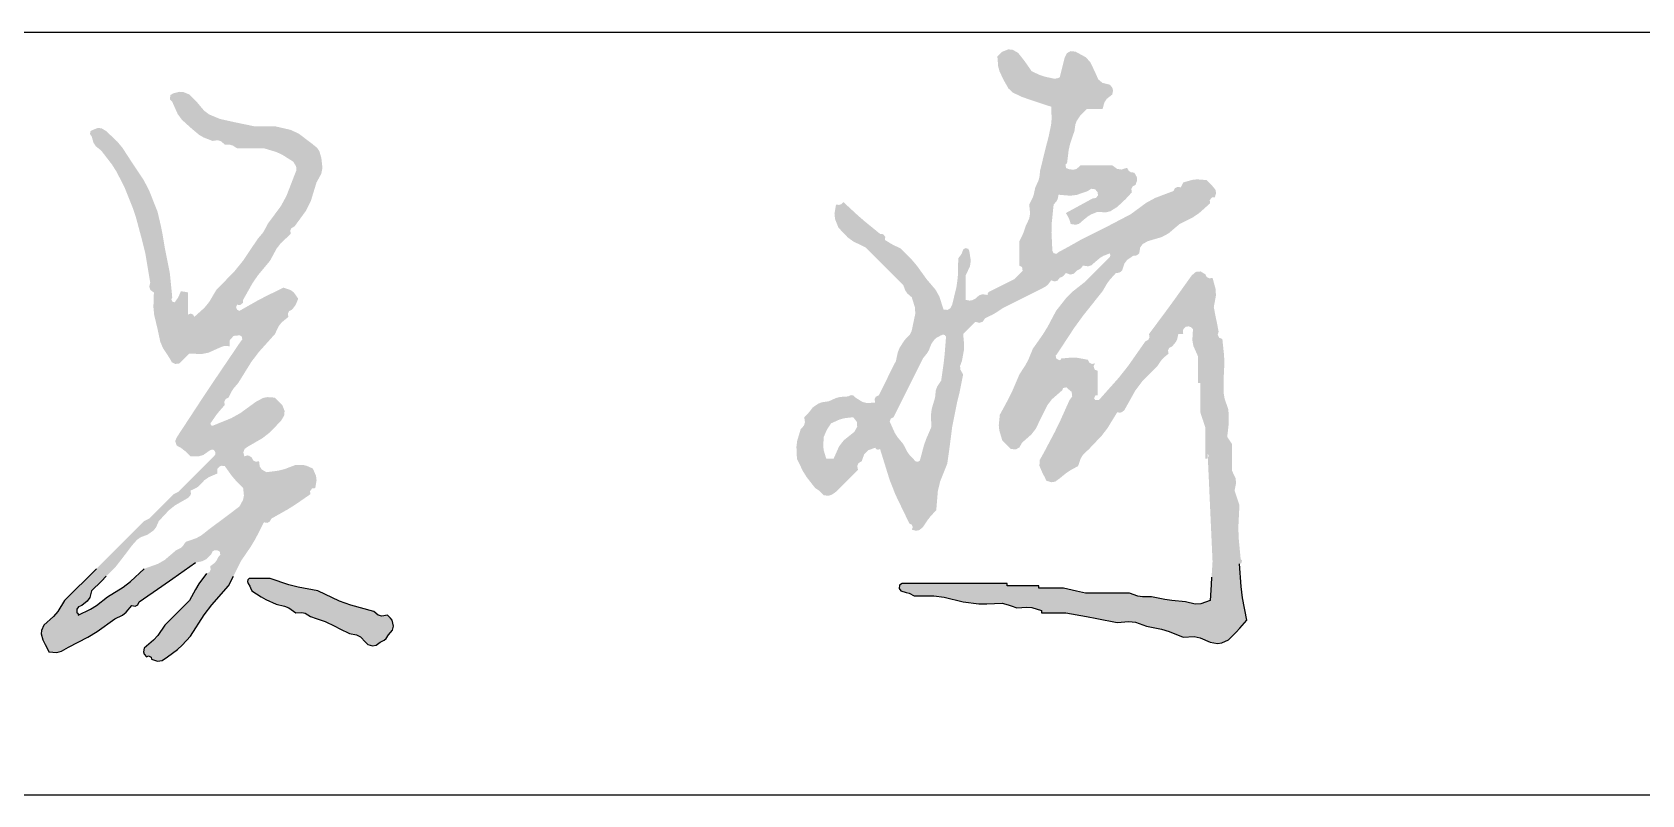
# Model space of a CAD drawing. Extents: x 84552 to 1115094, y -331058 to 102248.
# Drawn here: x 151271 to 151957, y 57742 to 58067 of the extents above; entities that cross this region are included whole.
import ezdxf

# ---------------------------------------------------------------- set-up
doc = ezdxf.new("R2010")
doc.units = 0
doc.header["$LTSCALE"] = 1000
doc.header["$MEASUREMENT"] = 0

msp = doc.modelspace()

# ---------------------------------------------------------------- hatches: boundary and pattern name
h = msp.add_hatch(color=256)
h.dxf.hatch_style = 1
h.paths.add_polyline_path([(151377.67, 57942.88), (151380.56, 57945.22), (151380.32, 57946.59), (151380.88, 57947.71), (151382.12, 57948.34), (151383.43, 57950.04), (151383.97, 57951.02), (151384.73, 57953.03), (151382.94, 57955.6), (151381.44, 57956.73), (151378.48, 57957.72), (151370.86, 57953.99), (151367.1, 57952.01), (151359.72, 57947.82), (151358.7, 57948.3), (151358.27, 57949.38), (151358.68, 57950.43), (151360, 57950.27), (151361.15, 57951.18), (151361.28, 57952.51), (151365.24, 57959.57), (151367.57, 57962.96), (151372.74, 57969.18), (151375.5, 57974.28), (151377.36, 57976.69), (151381.6, 57980.64), (151381.36, 57982.02), (151381.92, 57983.13), (151383.16, 57983.77), (151388.11, 57990.54), (151390.09, 57994.5), (151392.54, 58002.52), (151394.59, 58006.25), (151395.08, 58008.72), (151394.62, 58012.94), (151393.78, 58015.83), (151392.8, 58017.31), (151390.46, 58019.19), (151384.96, 58023.35), (151381.55, 58024.94), (151374.83, 58026.49), (151371.29, 58026.49), (151369.51, 58026.49), (151365.97, 58026.49), (151360.13, 58027.69), (151357.21, 58028.31), (151351.39, 58029.61), (151346.85, 58031.5), (151344.64, 58033.13), (151341.49, 58036.9), (151340.24, 58038.16), (151339.61, 58038.78), (151338.36, 58040.03), (151335.84, 58041.05), (151334.23, 58041.17), (151331.59, 58040.55), (151330.31, 58039.83), (151330.04, 58037.96), (151331.07, 58036.9), (151333.38, 58031.73), (151335.19, 58029.24), (151339.4, 58025.44), (151342.56, 58022.81), (151344.42, 58021.71), (151348.26, 58020.23), (151350.42, 58020.53), (151351.83, 58020.11), (151353.47, 58018.67), (151355.64, 58018.63), (151356.84, 58018.27), (151358.68, 58017.11), (151363.26, 58017.11), (151365.56, 58017.11), (151370.14, 58017.11), (151375.41, 58015.52), (151378, 58014.33), (151382.64, 58011.38), (151383.85, 58009.42), (151384, 58007.79), (151383.16, 58005.65), (151379.73, 57996.78), (151377.36, 57992.46), (151371.7, 57984.81), (151370.34, 57982.13), (151369.49, 57980.84), (151367.54, 57978.56), (151361.26, 57969.21), (151357.66, 57964.76), (151349.82, 57956.68), (151346.8, 57951.59), (151344.84, 57949.19), (151340.45, 57945.22), (151339.97, 57946.23), (151338.89, 57946.67), (151337.84, 57946.26), (151337.84, 57950.01), (151337.84, 57951.89), (151337.84, 57955.64), (151336.6, 57955.9), (151335.97, 57956.01), (151334.72, 57956.16), (151333.9, 57954.17), (151333.37, 57953.21), (151332.11, 57951.47), (151331.2, 57951.66), (151330.67, 57952.71), (151331.07, 57953.55), (151330.67, 57957.72), (151330.46, 57959.81), (151330.03, 57963.97), (151329.19, 57968.14), (151328.78, 57970.22), (151327.94, 57974.39), (151326.89, 57980.68), (151326.27, 57983.81), (151324.82, 57990.02), (151321.18, 57999.21), (151318.84, 58003.68), (151313.36, 58011.9), (151309.81, 58017.36), (151307.67, 58019.93), (151302.94, 58024.4), (151300.98, 58025.61), (151299.35, 58025.75), (151297.21, 58024.92), (151296.25, 58024.45), (151295.99, 58023.12), (151296.69, 58022.32), (151297.53, 58019.43), (151298.51, 58017.95), (151300.85, 58016.07), (151305.37, 58010.2), (151307.38, 58007.02), (151310.75, 58000.44), (151314.18, 57991.87), (151315.65, 57987.47), (151318.04, 57978.56), (151318.67, 57976.06), (151318.98, 57974.81), (151319.61, 57972.31), (151320.44, 57967.31), (151320.86, 57964.81), (151321.69, 57959.8), (151321.27, 57958.07), (151321.8, 57956.66), (151323.25, 57955.64), (151323.04, 57949.36), (151323.37, 57946.12), (151324.82, 57940.01), (151325.96, 57934.71), (151327.07, 57932.05), (151330.03, 57927.5), (151330.93, 57925.88), (151332.35, 57925.17), (151334.19, 57925.42), (151335.86, 57927.09), (151336.69, 57927.92), (151338.36, 57929.59), (151343.67, 57929.43), (151346.54, 57930.01), (151351.39, 57932.19), (151352.96, 57932.77), (151353.88, 57932.89), (151355.55, 57932.71), (151355.52, 57935.22), (151357.22, 57937.15), (151359.72, 57937.4), (151360.67, 57936.92), (151360.93, 57935.61), (151360.24, 57934.8), (151349.29, 57918.62), (151343.87, 57910.5), (151333.15, 57894.16), (151332.31, 57892.37), (151332.97, 57890.4), (151334.72, 57889.48), (151336.47, 57888.12), (151337.31, 57887.39), (151338.88, 57885.83), (151342.38, 57885.81), (151344.36, 57886.43), (151347.22, 57888.43), (151348.03, 57888.73), (151348.73, 57888.55), (151349.3, 57887.91), (151349.5, 57887.08), (151349.35, 57886.47), (151348.78, 57885.83), (151342.74, 57879.79), (151339.72, 57876.76), (151333.67, 57870.72), (151332.84, 57870.3), (151332.42, 57870.1), (151331.59, 57869.68), (151327.42, 57865.51), (151325.34, 57863.43), (151321.17, 57859.26), (151320.34, 57858.84), (151319.92, 57858.64), (151319.09, 57858.22), (151305.54, 57844.67), (151298.77, 57837.9), (151285.22, 57824.36), (151282.27, 57819.76), (151280.43, 57817.6), (151276.37, 57813.94), (151275.38, 57811.63), (151275.25, 57810.12), (151275.85, 57807.69), (151276.91, 57805.61), (151277.43, 57804.57), (151278.45, 57802.48), (151281.88, 57802.23), (151283.88, 57802.73), (151286.79, 57804.56), (151295.04, 57808.75), (151299.04, 57811.17), (151306.58, 57816.54), (151309.91, 57818.18), (151311.5, 57819.43), (151313.88, 57822.27), (151315.25, 57822.03), (151316.37, 57822.59), (151317, 57823.84), (151326.6, 57830.49), (151331.39, 57833.82), (151340.97, 57840.51), (151343.98, 57841.15), (151345.55, 57841.99), (151347.74, 57844.15), (151348.21, 57845.27), (151349.13, 57845.83), (151350.34, 57845.72), (151351.3, 57845.24), (151351.56, 57843.91), (151350.86, 57843.11), (151349.79, 57841.18), (151348.99, 57840.27), (151347.22, 57838.94), (151347.46, 57837.57), (151346.9, 57836.45), (151345.66, 57835.82), (151342.41, 57831.46), (151340.94, 57829.14), (151338.36, 57824.36), (151334.19, 57820.19), (151332.11, 57818.1), (151327.94, 57813.94), (151324.97, 57809.53), (151323.13, 57807.48), (151319.09, 57804.04), (151318.84, 57802.54), (151319.13, 57801.53), (151320.13, 57800.39), (151320.93, 57800.87), (151322.11, 57800.28), (151322.21, 57799.35), (151324.84, 57798.59), (151326.71, 57798.87), (151328.98, 57800.39), (151333.3, 57803.49), (151335.32, 57805.3), (151338.88, 57809.25), (151344.7, 57818.24), (151347.96, 57822.56), (151355.03, 57830.61), (151357.12, 57834.78), (151358.16, 57836.86), (151360.24, 57841.03), (151364.61, 57847.44), (151366.6, 57850.8), (151370.14, 57857.7), (151371.52, 57857.46), (151372.63, 57858.01), (151373.27, 57859.26), (151380.12, 57863.12), (151383.47, 57865.21), (151389.94, 57869.68), (151389.78, 57871), (151390.69, 57872.15), (151392.02, 57872.28), (151392.57, 57875.6), (151392.33, 57877.54), (151390.98, 57880.62), (151388.25, 57881.83), (151386.67, 57882.17), (151383.68, 57882.18), (151378.87, 57880.35), (151376.3, 57879.71), (151371.18, 57879.06), (151369.24, 57880.19), (151368.36, 57881.51), (151368.06, 57883.74), (151366.68, 57883.51), (151365.57, 57884.06), (151364.93, 57885.31), (151363.9, 57886.05), (151363.02, 57886.2), (151361.8, 57885.83), (151361.37, 57887.56), (151361.9, 57888.98), (151363.37, 57890), (151369.54, 57893.57), (151372.45, 57895.84), (151377.43, 57900.94), (151378.79, 57903.29), (151378.94, 57905.18), (151377.95, 57907.71), (151376.7, 57908.96), (151376.08, 57909.58), (151374.83, 57910.83), (151371.65, 57911.06), (151369.86, 57910.71), (151367.01, 57909.27), (151360.07, 57904.23), (151356.21, 57902.08), (151348.26, 57898.85), (151347.62, 57899.01), (151347.33, 57899.9), (151347.74, 57900.42), (151349.85, 57903.46), (151351.01, 57904.93), (151353.47, 57907.71), (151353.23, 57909.09), (151353.79, 57910.2), (151355.03, 57910.83), (151356.39, 57913.51), (151357.25, 57914.8), (151359.2, 57917.09), (151364.69, 57925.94), (151367.87, 57930.17), (151374.83, 57937.92), (151376.41, 57941.28)])
h.paths.add_polyline_path([(151352.16, 57881.81), (151353.47, 57881.66), (151356.31, 57877.69), (151357.89, 57875.8), (151361.28, 57872.28), (151361.62, 57869.11), (151361.25, 57867.27), (151359.72, 57864.47), (151354.75, 57860.68), (151352.25, 57858.81), (151347.22, 57855.09), (151343.49, 57852.14), (151341.29, 57850.93), (151336.8, 57849.36), (151335.56, 57847.53), (151334.61, 57846.7), (151332.63, 57845.72), (151327.86, 57841.67), (151324.98, 57840), (151319.09, 57837.9), (151313.3, 57832.55), (151310.12, 57830.12), (151303.46, 57825.92), (151298.86, 57822.22), (151296.29, 57820.62), (151290.96, 57818.1), (151291.02, 57818.57), (151290.84, 57818.92), (151290.43, 57819.15), (151290.43, 57820.65), (151291.13, 57821.7), (151292.52, 57822.27), (151294.88, 57824.13), (151295.88, 57825.63), (151296.69, 57828.52), (151300.85, 57832.69), (151302.94, 57834.78), (151307.1, 57838.94), (151309.84, 57842.46), (151311.2, 57844.23), (151313.88, 57847.8), (151316.06, 57850.26), (151317.57, 57851.31), (151320.65, 57852.49), (151323.07, 57854.2), (151324.14, 57855.51), (151325.34, 57858.22), (151329.69, 57862.88), (151332.3, 57864.95), (151337.84, 57868.12), (151338.75, 57869.07), (151339.03, 57869.93), (151338.88, 57871.24), (151340.17, 57871.79), (151340.8, 57872.11), (151342.01, 57872.8), (151344.84, 57875.7), (151346.63, 57876.93), (151350.34, 57878.54), (151350.34, 57879.37), (151350.34, 57879.79), (151350.34, 57880.62), (151351.3, 57881.52)], flags=16)
h.paths.add_polyline_path([(151402.29, 57824.13), (151393.06, 57828.52), (151384.8, 57830.01), (151380.7, 57831.06), (151372.74, 57833.73), (151369.2, 57833.73), (151367.43, 57833.73), (151363.89, 57833.73), (151363.25, 57833.16), (151363.07, 57832.46), (151363.37, 57831.65), (151364.07, 57830.44), (151364.38, 57829.81), (151364.93, 57828.52), (151368.91, 57825.92), (151371.02, 57824.76), (151375.35, 57822.79), (151378.9, 57822), (151380.69, 57821.22), (151383.68, 57819.15), (151386.26, 57819.33), (151387.75, 57818.96), (151389.94, 57817.58), (151392.44, 57816.75), (151393.69, 57816.33), (151396.19, 57815.5), (151400.36, 57813.42), (151402.44, 57812.37), (151406.61, 57810.29), (151409.63, 57809.73), (151411.24, 57808.86), (151413.38, 57806.64), (151413.8, 57806.23), (151414, 57806.02), (151414.42, 57805.6), (151416.47, 57805.03), (151417.96, 57805.33), (151419.63, 57806.64), (151421.38, 57807.44), (151422.23, 57808.16), (151423.28, 57809.77), (151424.97, 57811.71), (151425.42, 57813.51), (151424.84, 57816.02), (151424.01, 57816.85), (151423.59, 57817.27), (151422.76, 57818.1), (151420.41, 57817.72), (151418.85, 57818.14), (151417.03, 57819.67), (151407.16, 57822.33)])
h.paths.add_polyline_path([(151787.16, 57825.51), (151786.53, 57830.34), (151785.86, 57839.98), (151786.67, 57840.28), (151786.95, 57841.43), (151786.38, 57842.07), (151785.51, 57851.2), (151785.4, 57855.83), (151785.86, 57864.99), (151785.03, 57867.49), (151784.61, 57868.74), (151783.78, 57871.24), (151784.44, 57874.54), (151784.19, 57876.55), (151782.73, 57879.58), (151782.73, 57884.16), (151782.73, 57886.45), (151782.73, 57891.04), (151781.9, 57892.29), (151781.48, 57892.91), (151780.65, 57894.16), (151781.19, 57898.72), (151781.3, 57901.04), (151781.17, 57905.62), (151779.54, 57910.42), (151779.1, 57913.06), (151779.09, 57918.13), (151779.43, 57925.21), (151779.32, 57928.79), (151778.57, 57935.84), (151777.26, 57936.33), (151776.61, 57937.62), (151777, 57938.97), (151776.17, 57943.13), (151775.75, 57945.22), (151774.92, 57949.38), (151775.84, 57954.31), (151775.72, 57957.06), (151774.4, 57961.89), (151773.02, 57961.65), (151771.91, 57962.21), (151771.27, 57963.45), (151769.29, 57964.62), (151767.28, 57964.43), (151765.54, 57962.93), (151758.34, 57952.86), (151754.69, 57947.86), (151747.31, 57937.92), (151747.55, 57936.55), (151746.99, 57935.43), (151745.75, 57934.8), (151738.43, 57924.35), (151734.44, 57919.31), (151725.95, 57909.79), (151725.33, 57909.79), (151725.01, 57909.79), (151724.39, 57909.79), (151723.91, 57910.59), (151724.5, 57911.78), (151725.43, 57911.88), (151725.43, 57916.04), (151725.43, 57918.13), (151725.43, 57922.3), (151724.19, 57922.75), (151723.67, 57924.32), (151724.39, 57925.42), (151723.01, 57925.18), (151721.9, 57925.74), (151721.26, 57926.98), (151716.75, 57927.81), (151714.37, 57927.92), (151709.8, 57927.5), (151709.75, 57927.04), (151709.16, 57926.75), (151708.76, 57926.98), (151707.81, 57927.46), (151707.55, 57928.78), (151708.24, 57929.59), (151715.44, 57940.56), (151719.32, 57945.9), (151727.51, 57956.16), (151729.47, 57959.51), (151730.64, 57961.1), (151733.24, 57963.97), (151734.36, 57964.04), (151734.99, 57964.29), (151735.85, 57965.01), (151736.84, 57967.98), (151737.97, 57969.48), (151740.54, 57971.26), (151741.66, 57971.34), (151742.28, 57971.59), (151743.14, 57972.31), (151743.57, 57974.81), (151744.58, 57976.25), (151746.79, 57977.52), (151752.7, 57979.24), (151755.64, 57980.82), (151760.33, 57984.81), (151765.97, 57987.63), (151768.67, 57989.46), (151773.36, 57993.67), (151773.2, 57994.99), (151774.11, 57996.13), (151775.44, 57996.27), (151775.91, 57998.13), (151775.61, 57999.47), (151774.4, 58000.96), (151773.36, 58002), (151772.84, 58002.52), (151771.79, 58003.56), (151767.82, 58003.86), (151765.72, 58003.64), (151761.9, 58002.52), (151761.48, 58001.69), (151761.27, 58001.27), (151760.85, 58000.44), (151759.48, 58000.68), (151758.36, 58000.12), (151757.73, 57998.88), (151749.96, 57995.95), (151746.18, 57993.89), (151739.5, 57988.98), (151730.99, 57984.52), (151726.72, 57982.33), (151718.14, 57978.04), (151714.4, 57975.92), (151712.53, 57974.88), (151708.76, 57972.83), (151707.96, 57972.13), (151706.63, 57972.4), (151706.15, 57973.35), (151705.76, 57981.26), (151705.87, 57985.27), (151706.68, 57993.14), (151707.92, 57994.53), (151708.4, 57995.48), (151708.76, 57997.31), (151713.78, 57996.89), (151716.5, 57997.23), (151721.26, 57998.88), (151722.63, 57999.85), (151724.35, 57999.64), (151725.43, 57998.35), (151725.59, 57997.03), (151724.67, 57995.89), (151723.35, 57995.75), (151718.76, 57993.25), (151716.47, 57992), (151711.88, 57989.5), (151712.94, 57987.74), (151713.37, 57986.77), (151713.97, 57984.81), (151716.12, 57984.51), (151717.54, 57984.94), (151719.18, 57986.37), (151721.43, 57988.19), (151722.74, 57988.96), (151725.43, 57990.02), (151728.86, 57989.77), (151730.86, 57990.27), (151733.76, 57992.1), (151736.37, 57994.49), (151737.63, 57995.74), (151740.02, 57998.35), (151739.78, 57999.73), (151740.33, 58000.85), (151741.58, 58001.48), (151742.26, 58003.46), (151742.12, 58004.89), (151741.06, 58006.69), (151739.57, 58006.92), (151738.71, 58007.49), (151737.93, 58008.77), (151735.51, 58008.03), (151733.73, 58008.33), (151731.68, 58009.82), (151726.26, 58009.82), (151723.55, 58009.82), (151718.14, 58009.82), (151716.52, 58008.36), (151715.08, 58007.92), (151712.93, 58008.25), (151711.97, 58008.72), (151711.71, 58010.06), (151712.41, 58010.86), (151713.09, 58016.38), (151713.73, 58019.14), (151715.53, 58024.4), (151715.94, 58027.28), (151716.51, 58028.77), (151718.14, 58031.17), (151719.18, 58032.22), (151719.7, 58032.74), (151720.74, 58033.78), (151723.45, 58033.78), (151724.8, 58033.78), (151727.51, 58033.78), (151728.32, 58036.67), (151729.32, 58038.17), (151731.68, 58040.03), (151732.01, 58041.72), (151731.72, 58042.87), (151730.64, 58044.2), (151727.48, 58044.98), (151725.72, 58046.44), (151724.39, 58049.41), (151722.31, 58053.81), (151720.32, 58055.93), (151716.05, 58058.26), (151713.92, 58058.51), (151712.28, 58057.6), (151711.36, 58055.66), (151710.53, 58052.33), (151710.11, 58050.66), (151709.28, 58047.32), (151708.29, 58046.95), (151707.74, 58046.84), (151706.68, 58046.8), (151702.81, 58047.65), (151700.89, 58048.28), (151697.3, 58049.93), (151695.11, 58053.13), (151693.96, 58054.69), (151691.57, 58057.74), (151689.21, 58059.1), (151687.33, 58059.25), (151684.8, 58058.26), (151683.96, 58057.43), (151683.54, 58057.01), (151682.71, 58056.18), (151683.03, 58052.1), (151683.58, 58049.99), (151685.32, 58046.28), (151687.44, 58042.57), (151689.28, 58040.85), (151693.13, 58038.99), (151698.12, 58037.29), (151700.62, 58036.45), (151705.63, 58034.82), (151705.83, 58029.81), (151705.61, 58027.23), (151704.59, 58022.32), (151703.1, 58016.49), (151702.38, 58013.57), (151700.94, 58007.73), (151700.61, 58004.72), (151700.17, 58003.18), (151698.86, 58000.44), (151698.22, 57997.41), (151697.68, 57995.9), (151696.26, 57993.14), (151696.65, 57989.36), (151696.3, 57987.22), (151694.69, 57983.77), (151693.84, 57981.2), (151693.31, 57979.93), (151692.09, 57977.52), (151692.09, 57973.35), (151692.09, 57971.26), (151692.09, 57967.1), (151693.21, 57966.5), (151693.47, 57964.9), (151692.61, 57963.97), (151691.57, 57962.93), (151691.05, 57962.41), (151690, 57961.37), (151685.84, 57959.28), (151683.75, 57958.24), (151679.59, 57956.16), (151678.94, 57955.78), (151678.64, 57955.34), (151678.54, 57954.59), (151676.39, 57954.89), (151674.97, 57954.47), (151673.33, 57953.03), (151671.82, 57952.3), (151670.81, 57952.18), (151669.17, 57952.51), (151669.17, 57956.68), (151669.17, 57958.76), (151669.17, 57962.93), (151671.01, 57966.72), (151671.38, 57969.18), (151670.73, 57973.35), (151670.26, 57974.3), (151668.93, 57974.57), (151668.12, 57973.87), (151667.52, 57972.3), (151667.08, 57971.54), (151666.04, 57970.22), (151665.84, 57962.24), (151665.31, 57958.19), (151663.44, 57950.43), (151662.68, 57948.93), (151661.47, 57948.23), (151659.79, 57948.34), (151657.93, 57954.02), (151656.36, 57956.82), (151652.5, 57961.37), (151648.53, 57966.89), (151646.32, 57969.53), (151641.56, 57974.39), (151638.77, 57975.69), (151637.4, 57976.42), (151634.78, 57978.04), (151634.92, 57979.36), (151634.02, 57980.48), (151632.7, 57980.64), (151626.28, 57985.86), (151623.15, 57988.57), (151617.07, 57994.19), (151616.14, 57993.26), (151615.25, 57992.96), (151613.95, 57993.14), (151613.28, 57989.22), (151613.52, 57986.95), (151614.99, 57983.25), (151618.9, 57979.14), (151621.34, 57977.37), (151626.45, 57974.91), (151632.91, 57968.45), (151636.14, 57965.22), (151642.6, 57958.76), (151643.52, 57956.39), (151644.34, 57955.23), (151646.24, 57953.55), (151647.6, 57949.17), (151647.71, 57946.58), (151646.77, 57942.09), (151646.13, 57939.08), (151645.28, 57937.51), (151643.12, 57935.32), (151641.05, 57932.09), (151640.28, 57930.21), (151639.47, 57926.46), (151636.55, 57920.63), (151635.1, 57917.71), (151632.18, 57911.88), (151630.93, 57911.24), (151630.38, 57910.13), (151630.62, 57908.75), (151627.19, 57908.5), (151625.19, 57909), (151622.28, 57910.83), (151621.38, 57911.73), (151620.3, 57911.91), (151619.16, 57911.36), (151615.73, 57911.13), (151613.95, 57910.68), (151610.82, 57909.27), (151607.95, 57908.87), (151606.45, 57908.29), (151604.05, 57906.67), (151602.69, 57904.91), (151601.96, 57904.07), (151600.4, 57902.5), (151600.7, 57900.34), (151600.27, 57898.93), (151598.84, 57897.29), (151597.4, 57892.46), (151597.07, 57889.82), (151597.28, 57884.79), (151599.85, 57879.48), (151601.45, 57876.92), (151605.09, 57872.28), (151606.69, 57871.22), (151607.44, 57870.57), (151608.74, 57869.16), (151610.91, 57869.09), (151612.17, 57869.47), (151613.95, 57870.72), (151617.7, 57874.47), (151619.57, 57876.35), (151623.32, 57880.1), (151622.96, 57881.64), (151623.52, 57882.94), (151624.89, 57883.74), (151625.98, 57886.79), (151627.57, 57888.38), (151630.62, 57889.48), (151631.16, 57888.81), (151631.91, 57888.63), (151632.7, 57888.95), (151636.75, 57875.91), (151639.27, 57869.48), (151645.2, 57857.18), (151646.22, 57856.7), (151646.65, 57855.62), (151646.24, 57854.57), (151648.11, 57854.1), (151649.44, 57854.4), (151650.93, 57855.61), (151653, 57858.7), (151654.16, 57860.17), (151656.66, 57862.91), (151657.34, 57871.02), (151658.32, 57875.15), (151661.35, 57882.7), (151662.23, 57888.95), (151662.64, 57892.07), (151663.44, 57898.33), (151664.27, 57902.5), (151664.69, 57904.58), (151665.52, 57908.75), (151665.94, 57910.42), (151666.15, 57911.25), (151666.56, 57912.92), (151667.19, 57916.04), (151667.5, 57917.61), (151668.12, 57920.73), (151666.95, 57922.71), (151666.8, 57924.3), (151667.6, 57926.46), (151668.43, 57930.98), (151668.54, 57933.35), (151668.12, 57937.92), (151670.21, 57940.01), (151671.25, 57941.05), (151673.33, 57943.13), (151675.06, 57942.7), (151676.49, 57943.23), (151677.5, 57944.7), (151680.54, 57946.14), (151682.01, 57946.98), (151684.8, 57948.86), (151691.46, 57952.2), (151694.8, 57953.87), (151701.47, 57957.2), (151703.4, 57958.28), (151704.31, 57959.07), (151705.63, 57960.85), (151707.06, 57960.34), (151708.33, 57960.71), (151709.28, 57961.89), (151710.49, 57962.45), (151711.07, 57962.91), (151711.88, 57963.97), (151713.68, 57963.29), (151715.24, 57963.63), (151716.57, 57965.01), (151717.78, 57965.58), (151718.36, 57966.04), (151719.18, 57967.1), (151721.33, 57966.8), (151722.75, 57967.23), (151724.39, 57968.66), (151726.61, 57970.51), (151727.93, 57971.28), (151730.64, 57972.31), (151730.84, 57971.47), (151730.69, 57970.87), (151730.12, 57970.22), (151726.16, 57966.26), (151724.18, 57964.28), (151720.22, 57960.32), (151714.66, 57955.95), (151712.09, 57953.38), (151707.72, 57947.82), (151704.17, 57941.13), (151702.17, 57937.87), (151697.82, 57931.67), (151695.94, 57927.11), (151694.77, 57924.88), (151692.09, 57920.73), (151689.08, 57913.71), (151687.4, 57910.26), (151683.75, 57903.54), (151683.3, 57899.17), (151683.53, 57896.81), (151684.8, 57892.6), (151686.25, 57891.14), (151686.98, 57890.41), (151688.44, 57888.95), (151690.58, 57888.78), (151692.15, 57889.65), (151693.13, 57891.56), (151697.25, 57895.2), (151699.05, 57897.56), (151701.47, 57902.5), (151704.05, 57907.69), (151705.96, 57910.15), (151710.32, 57913.96), (151710.73, 57914.94), (151712.17, 57915.23), (151712.93, 57914.48), (151714.37, 57913.27), (151714.59, 57911.29), (151713.45, 57909.79), (151709.36, 57900.69), (151707.17, 57896.21), (151702.51, 57887.39), (151700.77, 57884.3), (151700.62, 57881.81), (151701.99, 57878.54), (151702.68, 57877.32), (151703, 57876.69), (151703.55, 57875.41), (151705.79, 57874.77), (151707.41, 57875.07), (151709.28, 57876.45), (151712.2, 57878.81), (151713.79, 57879.87), (151717.09, 57881.66), (151718.22, 57884.94), (151719.27, 57886.57), (151721.78, 57888.95), (151727.2, 57894.67), (151729.65, 57897.86), (151733.76, 57904.58), (151735.07, 57904.43), (151735.93, 57904.72), (151736.89, 57905.62), (151741.46, 57913.81), (151744.37, 57917.7), (151750.96, 57924.38), (151752.53, 57926.7), (151753.51, 57927.78), (151755.64, 57929.59), (151755.41, 57930.97), (151755.96, 57932.08), (151757.21, 57932.71), (151758.71, 57934.49), (151759.3, 57935.65), (151759.81, 57937.92), (151760.65, 57937.92), (151761.06, 57937.92), (151761.9, 57937.92), (151761.75, 57939.23), (151762.03, 57940.09), (151762.94, 57941.05), (151764.25, 57941.2), (151765.11, 57940.91), (151766.06, 57940.01), (151765.78, 57935.36), (151766.25, 57932.8), (151768.15, 57928.55), (151768.15, 57923.96), (151768.15, 57921.67), (151768.15, 57917.09), (151768.56, 57917.09), (151768.77, 57917.09), (151769.19, 57917.09), (151769.19, 57912.08), (151769.19, 57909.58), (151769.19, 57904.58), (151770.02, 57902.08), (151770.44, 57900.83), (151771.27, 57898.33), (151771.27, 57892.91), (151771.27, 57890.2), (151771.27, 57884.79), (151772.2, 57884.89), (151772.39, 57885.26), (151772.32, 57886.87), (151772.79, 57886.07), (151772.39, 57885.26), (151772.52, 57882.29), (151772.63, 57879.99), (151772.84, 57875.41), (151773.46, 57861.66), (151773.77, 57854.78), (151774.4, 57841.03), (151773.99, 57834.36), (151773.78, 57831.02), (151773.36, 57824.36), (151769.44, 57822.91), (151766.98, 57822.78), (151762.94, 57823.84), (151757.06, 57824.32), (151754.13, 57824.74), (151748.35, 57825.92), (151744.55, 57825.92), (151742.57, 57826.25), (151738.97, 57827.48), (151731.47, 57827.48), (151727.72, 57827.48), (151720.22, 57827.48), (151716.47, 57828.32), (151714.59, 57828.73), (151710.84, 57829.57), (151706.68, 57829.57), (151704.59, 57829.57), (151700.42, 57829.57), (151700.42, 57829.98), (151700.42, 57830.19), (151700.42, 57830.61), (151695.01, 57830.61), (151692.3, 57830.61), (151686.88, 57830.61), (151686.88, 57831.02), (151686.88, 57831.23), (151686.88, 57831.65), (151668.96, 57831.65), (151660, 57831.65), (151642.08, 57831.65), (151641.05, 57830.91), (151640.82, 57829.56), (151641.56, 57828.52), (151643.9, 57827.86), (151645.06, 57827.44), (151647.29, 57826.44), (151655.69, 57826.4), (151659.97, 57825.86), (151668.12, 57823.84), (151674.75, 57823.02), (151678.14, 57822.91), (151684.8, 57823.31), (151687.3, 57822.48), (151688.55, 57822.06), (151691.05, 57821.23), (151695.22, 57821.56), (151697.44, 57821.34), (151701.47, 57820.19), (151701.47, 57819.77), (151701.47, 57819.56), (151701.47, 57819.15), (151705.63, 57819.15), (151707.72, 57819.15), (151711.88, 57819.15), (151720.64, 57817.52), (151725.02, 57816.68), (151733.76, 57814.98), (151738.78, 57815.5), (151741.54, 57815.15), (151746.27, 57813.42), (151752.67, 57812.12), (151755.84, 57811.17), (151761.9, 57808.73), (151766.55, 57809.01), (151769.1, 57808.54), (151773.36, 57806.64), (151776.46, 57806.08), (151778.33, 57806.33), (151781.17, 57807.69), (151784.4, 57810.92), (151785.96, 57812.59), (151788.99, 57816.02)])
h.paths.add_polyline_path([(151649.58, 57883.91), (151648.7, 57883.47), (151647.81, 57883.74), (151645.32, 57886.32), (151644.23, 57887.85), (151642.6, 57891.04), (151640.08, 57894.06), (151639, 57895.79), (151637.39, 57899.37), (151636.79, 57900.55), (151637.25, 57901.92), (151638.43, 57902.5), (151643.43, 57912.5), (151645.93, 57917.5), (151650.93, 57927.5), (151652.75, 57929.76), (151653.52, 57931.06), (151654.58, 57933.76), (151655.85, 57935.57), (151656.78, 57936.38), (151658.75, 57937.4), (151659.55, 57937.7), (151660.26, 57937.52), (151660.83, 57936.88), (151660.24, 57929.36), (151659.82, 57925.6), (151658.75, 57918.13), (151657.04, 57915.54), (151656.46, 57913.92), (151656.14, 57910.83), (151654.71, 57906), (151654.38, 57903.37), (151654.58, 57898.33), (151652.3, 57893.07), (151651.35, 57890.33), (151649.89, 57884.79)], flags=16)
h.paths.add_polyline_path([(151622.97, 57898.44), (151621.76, 57896.25), (151617.23, 57892.63), (151615.26, 57890.08), (151612.9, 57884.79), (151611.65, 57884.79), (151611.03, 57884.79), (151609.78, 57884.79), (151608.69, 57888.4), (151608.47, 57890.4), (151608.74, 57894.16), (151609.77, 57896.56), (151610.41, 57897.73), (151611.86, 57899.89), (151615.41, 57901.49), (151617.37, 57902.04), (151621.24, 57902.5), (151622.8, 57900.53)], flags=16)

# ---------------------------------------------------------------- linework, layer by layer
for p, q in [((150222.05, 58066.58), (155722.05, 58066.58)), ((150262.05, 58066.58), (155762.05, 58066.58)), ((151331.39, 57833.82), (151340.97, 57840.51)), ((151786.53, 57830.34), (151785.86, 57839.98)), ((151298.77, 57837.9), (151285.22, 57824.36)), ((151300.85, 57832.69), (151296.69, 57828.52)), ((151302.94, 57834.78), (151300.85, 57832.69)), ((151310.12, 57830.12), (151313.3, 57832.55)), ((151313.3, 57832.55), (151319.09, 57837.9)), ((151326.6, 57830.49), (151331.39, 57833.82)), ((151345.66, 57835.82), (151342.41, 57831.46)), ((151355.03, 57830.61), (151357.12, 57834.78)), ((151363.25, 57833.16), (151363.07, 57832.46)), ((151363.07, 57832.46), (151363.37, 57831.65)), ((151363.89, 57833.73), (151363.25, 57833.16)), ((151367.43, 57833.73), (151363.89, 57833.73)), ((151369.2, 57833.73), (151367.43, 57833.73)), ((151372.74, 57833.73), (151369.2, 57833.73)), ((151380.7, 57831.06), (151372.74, 57833.73)), ((151773.99, 57834.36), (151773.78, 57831.02)), ((151295.88, 57825.63), (151294.88, 57824.13)), ((151296.69, 57828.52), (151295.88, 57825.63)), ((151298.86, 57822.22), (151303.46, 57825.92)), ((151303.46, 57825.92), (151310.12, 57830.12)), ((151317, 57823.84), (151326.6, 57830.49)), ((151340.94, 57829.14), (151338.36, 57824.36)), ((151342.41, 57831.46), (151340.94, 57829.14)), ((151347.96, 57822.56), (151355.03, 57830.61)), ((151363.37, 57831.65), (151364.07, 57830.44)), ((151364.07, 57830.44), (151364.38, 57829.81)), ((151364.38, 57829.81), (151364.93, 57828.52)), ((151364.93, 57828.52), (151368.91, 57825.92)), ((151368.91, 57825.92), (151371.02, 57824.76)), ((151384.8, 57830.01), (151380.7, 57831.06)), ((151393.06, 57828.52), (151384.8, 57830.01)), ((151402.29, 57824.13), (151393.06, 57828.52)), ((151641.05, 57830.91), (151640.82, 57829.56)), ((151640.82, 57829.56), (151641.56, 57828.52)), ((151642.08, 57831.65), (151641.05, 57830.91)), ((151641.56, 57828.52), (151643.9, 57827.86)), ((151660, 57831.65), (151642.08, 57831.65)), ((151643.9, 57827.86), (151645.06, 57827.44)), ((151645.06, 57827.44), (151647.29, 57826.44)), ((151647.29, 57826.44), (151655.69, 57826.4)), ((151655.69, 57826.4), (151659.97, 57825.86)), ((151659.97, 57825.86), (151668.12, 57823.84)), ((151668.96, 57831.65), (151660, 57831.65)), ((151686.88, 57831.65), (151668.96, 57831.65)), ((151686.88, 57831.23), (151686.88, 57831.65)), ((151686.88, 57831.02), (151686.88, 57831.23)), ((151686.88, 57830.61), (151686.88, 57831.02)), ((151692.3, 57830.61), (151686.88, 57830.61)), ((151695.01, 57830.61), (151692.3, 57830.61)), ((151700.42, 57830.61), (151695.01, 57830.61)), ((151700.42, 57830.19), (151700.42, 57830.61)), ((151700.42, 57829.98), (151700.42, 57830.19)), ((151700.42, 57829.57), (151700.42, 57829.98)), ((151704.59, 57829.57), (151700.42, 57829.57)), ((151706.68, 57829.57), (151704.59, 57829.57)), ((151710.84, 57829.57), (151706.68, 57829.57)), ((151714.59, 57828.73), (151710.84, 57829.57)), ((151716.47, 57828.32), (151714.59, 57828.73)), ((151720.22, 57827.48), (151716.47, 57828.32)), ((151727.72, 57827.48), (151720.22, 57827.48)), ((151731.47, 57827.48), (151727.72, 57827.48)), ((151738.97, 57827.48), (151731.47, 57827.48)), ((151742.57, 57826.25), (151738.97, 57827.48)), ((151744.55, 57825.92), (151742.57, 57826.25)), ((151748.35, 57825.92), (151744.55, 57825.92)), ((151754.13, 57824.74), (151748.35, 57825.92)), ((151773.78, 57831.02), (151773.36, 57824.36)), ((151787.16, 57825.51), (151786.53, 57830.34)), ((151788.99, 57816.02), (151787.16, 57825.51)), ((151282.27, 57819.76), (151280.43, 57817.6)), ((151285.22, 57824.36), (151282.27, 57819.76)), ((151291.13, 57821.7), (151290.43, 57820.65)), ((151290.43, 57820.65), (151290.43, 57819.15)), ((151290.43, 57819.15), (151290.84, 57818.92)), ((151290.84, 57818.92), (151291.02, 57818.57)), ((151290.96, 57818.1), (151296.29, 57820.62)), ((151291.02, 57818.57), (151290.96, 57818.1)), ((151292.52, 57822.27), (151291.13, 57821.7)), ((151294.88, 57824.13), (151292.52, 57822.27)), ((151296.29, 57820.62), (151298.86, 57822.22)), ((151309.91, 57818.18), (151311.5, 57819.43)), ((151311.5, 57819.43), (151313.88, 57822.27)), ((151313.88, 57822.27), (151315.25, 57822.03)), ((151315.25, 57822.03), (151316.37, 57822.59)), ((151316.37, 57822.59), (151317, 57823.84)), ((151334.19, 57820.19), (151332.11, 57818.1)), ((151338.36, 57824.36), (151334.19, 57820.19)), ((151338.88, 57809.25), (151344.7, 57818.24)), ((151344.7, 57818.24), (151347.96, 57822.56)), ((151371.02, 57824.76), (151375.35, 57822.79)), ((151375.35, 57822.79), (151378.9, 57822)), ((151378.9, 57822), (151380.69, 57821.22)), ((151380.69, 57821.22), (151383.68, 57819.15)), ((151383.68, 57819.15), (151386.26, 57819.33)), ((151386.26, 57819.33), (151387.75, 57818.96)), ((151387.75, 57818.96), (151389.94, 57817.58)), ((151407.16, 57822.33), (151402.29, 57824.13)), ((151417.03, 57819.67), (151407.16, 57822.33)), ((151418.85, 57818.14), (151417.03, 57819.67)), ((151668.12, 57823.84), (151674.75, 57823.02)), ((151674.75, 57823.02), (151678.14, 57822.91)), ((151678.14, 57822.91), (151684.8, 57823.31)), ((151684.8, 57823.31), (151687.3, 57822.48)), ((151687.3, 57822.48), (151688.55, 57822.06)), ((151688.55, 57822.06), (151691.05, 57821.23)), ((151691.05, 57821.23), (151695.22, 57821.56)), ((151695.22, 57821.56), (151697.44, 57821.34)), ((151697.44, 57821.34), (151701.47, 57820.19)), ((151701.47, 57820.19), (151701.47, 57819.77)), ((151701.47, 57819.77), (151701.47, 57819.56)), ((151701.47, 57819.56), (151701.47, 57819.15)), ((151701.47, 57819.15), (151705.63, 57819.15)), ((151705.63, 57819.15), (151707.72, 57819.15)), ((151707.72, 57819.15), (151711.88, 57819.15)), ((151711.88, 57819.15), (151720.64, 57817.52)), ((151757.06, 57824.32), (151754.13, 57824.74)), ((151762.94, 57823.84), (151757.06, 57824.32)), ((151766.98, 57822.78), (151762.94, 57823.84)), ((151769.44, 57822.91), (151766.98, 57822.78)), ((151773.36, 57824.36), (151769.44, 57822.91)), ((151275.38, 57811.63), (151275.25, 57810.12)), ((151276.37, 57813.94), (151275.38, 57811.63)), ((151280.43, 57817.6), (151276.37, 57813.94)), ((151299.04, 57811.17), (151306.58, 57816.54)), ((151306.58, 57816.54), (151309.91, 57818.18)), ((151327.94, 57813.94), (151324.97, 57809.53)), ((151332.11, 57818.1), (151327.94, 57813.94)), ((151389.94, 57817.58), (151392.44, 57816.75)), ((151392.44, 57816.75), (151393.69, 57816.33)), ((151393.69, 57816.33), (151396.19, 57815.5)), ((151396.19, 57815.5), (151400.36, 57813.42)), ((151400.36, 57813.42), (151402.44, 57812.37)), ((151402.44, 57812.37), (151406.61, 57810.29)), ((151420.41, 57817.72), (151418.85, 57818.14)), ((151422.76, 57818.1), (151420.41, 57817.72)), ((151423.59, 57817.27), (151422.76, 57818.1)), ((151423.28, 57809.77), (151424.97, 57811.71)), ((151424.01, 57816.85), (151423.59, 57817.27)), ((151424.84, 57816.02), (151424.01, 57816.85)), ((151425.42, 57813.51), (151424.84, 57816.02)), ((151424.97, 57811.71), (151425.42, 57813.51)), ((151720.64, 57817.52), (151725.02, 57816.68)), ((151725.02, 57816.68), (151733.76, 57814.98)), ((151733.76, 57814.98), (151738.78, 57815.5)), ((151738.78, 57815.5), (151741.54, 57815.15)), ((151741.54, 57815.15), (151746.27, 57813.42)), ((151746.27, 57813.42), (151752.67, 57812.12)), ((151752.67, 57812.12), (151755.84, 57811.17)), ((151784.4, 57810.92), (151785.96, 57812.59)), ((151785.96, 57812.59), (151788.99, 57816.02)), ((151275.25, 57810.12), (151275.85, 57807.69)), ((151275.85, 57807.69), (151276.91, 57805.61)), ((151276.91, 57805.61), (151277.43, 57804.57)), ((151277.43, 57804.57), (151278.45, 57802.48)), ((151283.88, 57802.73), (151286.79, 57804.56)), ((151286.79, 57804.56), (151295.04, 57808.75)), ((151295.04, 57808.75), (151299.04, 57811.17)), ((151323.13, 57807.48), (151319.09, 57804.04)), ((151324.97, 57809.53), (151323.13, 57807.48)), ((151333.3, 57803.49), (151335.32, 57805.3)), ((151335.32, 57805.3), (151338.88, 57809.25)), ((151406.61, 57810.29), (151409.63, 57809.73)), ((151409.63, 57809.73), (151411.24, 57808.86)), ((151411.24, 57808.86), (151413.38, 57806.64)), ((151413.38, 57806.64), (151413.8, 57806.23)), ((151413.8, 57806.23), (151414, 57806.02)), ((151414, 57806.02), (151414.42, 57805.6)), ((151414.42, 57805.6), (151416.47, 57805.03)), ((151416.47, 57805.03), (151417.96, 57805.33)), ((151417.96, 57805.33), (151419.63, 57806.64)), ((151419.63, 57806.64), (151421.38, 57807.44)), ((151421.38, 57807.44), (151422.23, 57808.16)), ((151422.23, 57808.16), (151423.28, 57809.77)), ((151755.84, 57811.17), (151761.9, 57808.73)), ((151761.9, 57808.73), (151766.55, 57809.01)), ((151766.55, 57809.01), (151769.1, 57808.54)), ((151769.1, 57808.54), (151773.36, 57806.64)), ((151773.36, 57806.64), (151776.46, 57806.08)), ((151776.46, 57806.08), (151778.33, 57806.33)), ((151778.33, 57806.33), (151781.17, 57807.69)), ((151781.17, 57807.69), (151784.4, 57810.92)), ((151278.45, 57802.48), (151281.88, 57802.23)), ((151281.88, 57802.23), (151283.88, 57802.73)), ((151319.09, 57804.04), (151318.84, 57802.54)), ((151318.84, 57802.54), (151319.13, 57801.53)), ((151319.13, 57801.53), (151320.13, 57800.39)), ((151320.13, 57800.39), (151320.93, 57800.87)), ((151320.93, 57800.87), (151322.11, 57800.28)), ((151322.11, 57800.28), (151322.21, 57799.35)), ((151322.21, 57799.35), (151324.84, 57798.59)), ((151324.84, 57798.59), (151326.71, 57798.87)), ((151326.71, 57798.87), (151328.98, 57800.39)), ((151328.98, 57800.39), (151333.3, 57803.49)), ((150222.05, 57741.58), (152972.05, 57741.58))]:
    msp.add_line(p, q)

doc.saveas('drawing.dxf')
